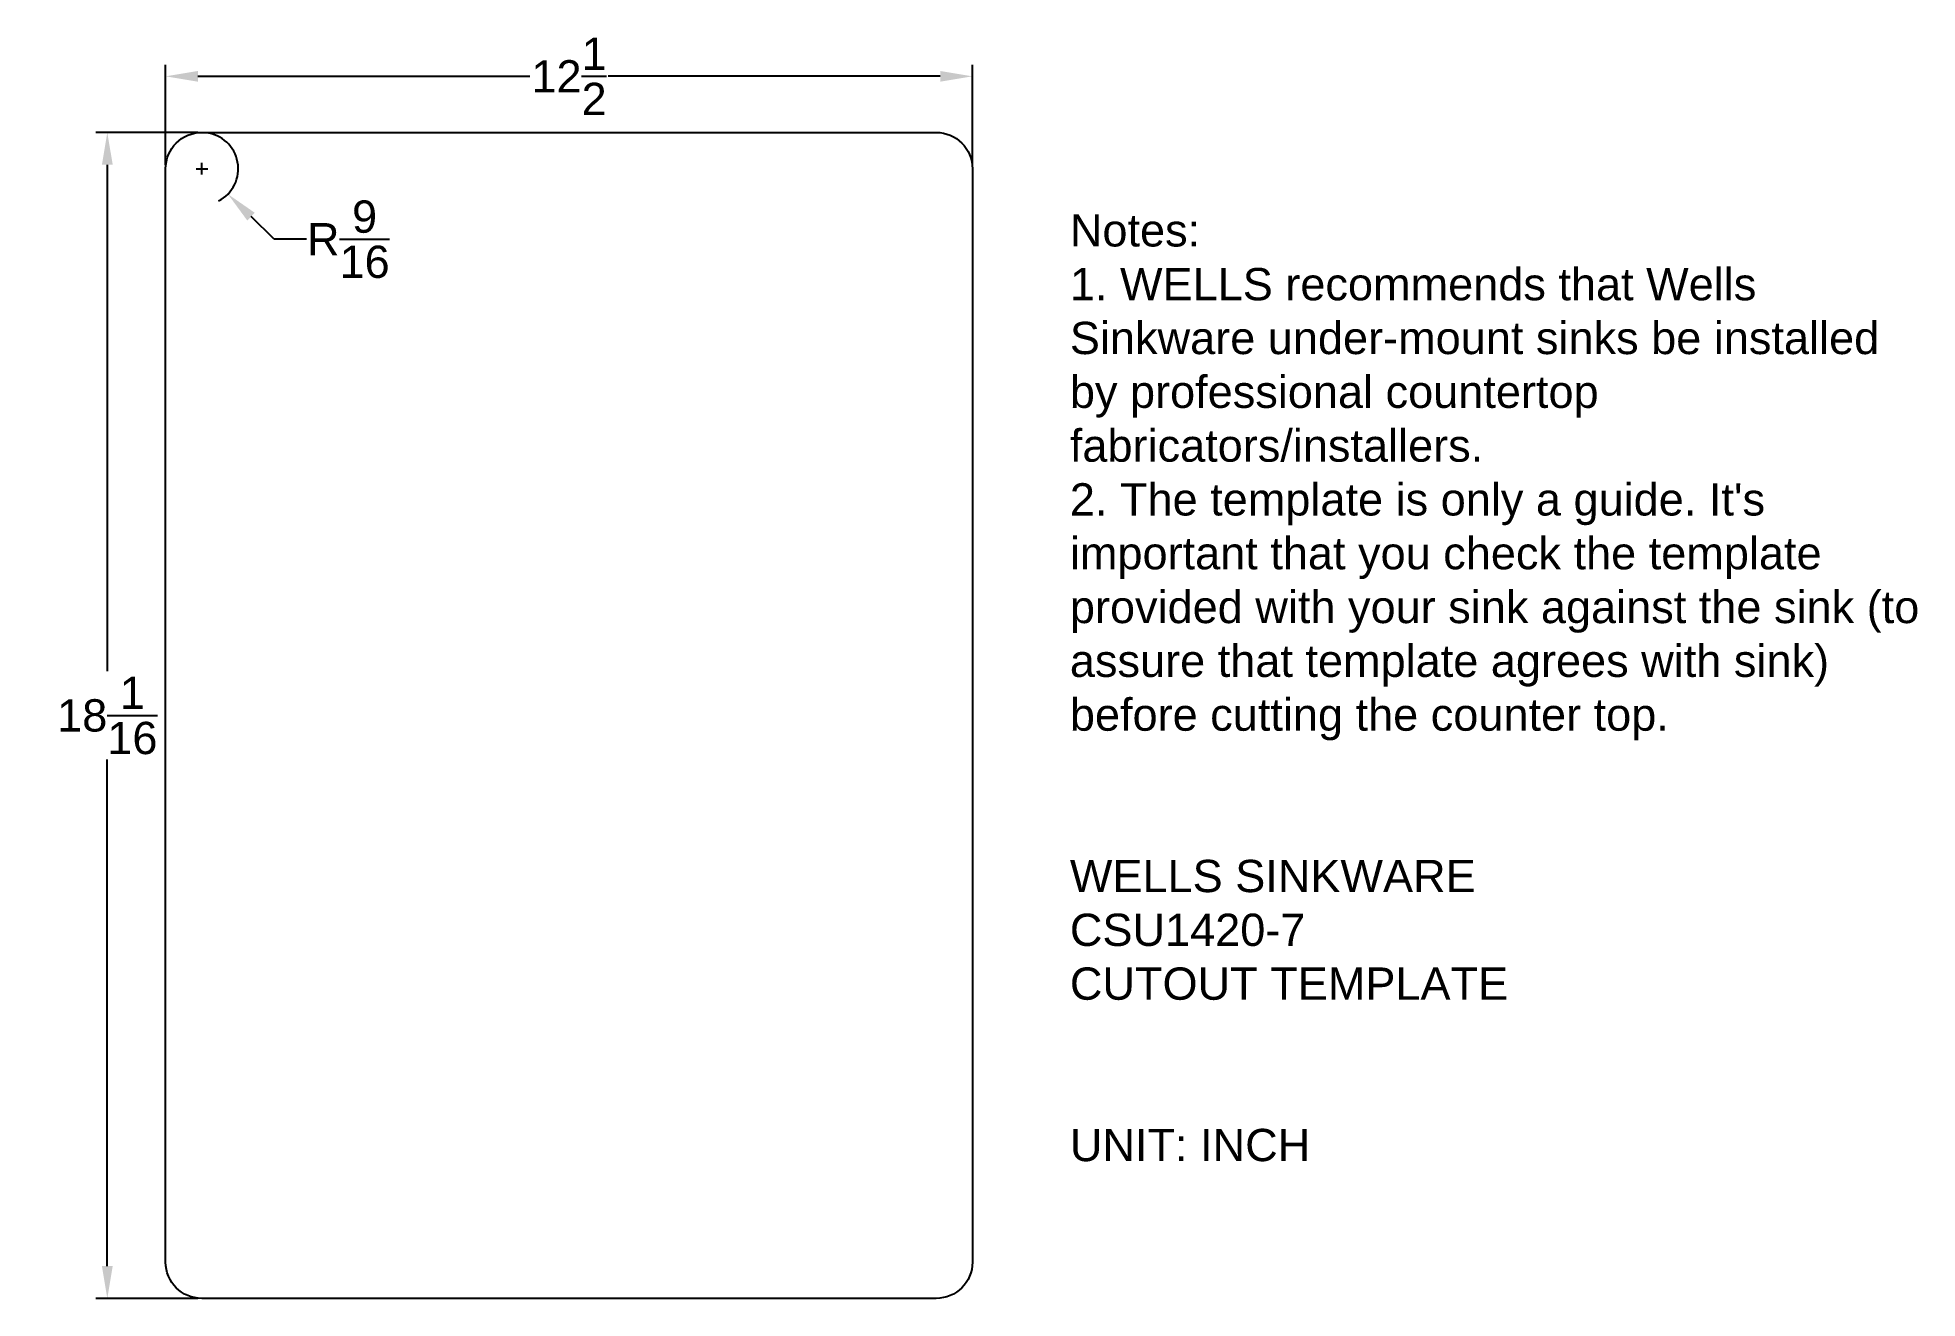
# Model space of a CAD drawing. Header units: inches. Extents: x 8.5 to 37.6, y -5.2 to 14.3.
import ezdxf

# ---------------------------------------------------------------- set-up
doc = ezdxf.new("R2010")
doc.units = ezdxf.units.IN
doc.header["$MEASUREMENT"] = 0
doc.styles.get("Standard").update_dxf_attribs({"font": 'ARIAL.TTF'})
doc.dimstyles.get("Standard").update_dxf_attribs({"dimtxt": 0.5, "dimasz": 0.5, "dimexe": 0.18, "dimexo": 0.0625, "dimgap": 0.09, "dimtad": 0, "dimtih": 1, "dimtoh": 1, "dimdec": 4, "dimzin": 0, "dimdsep": 46, "dimlunit": 5, "dimtxsty": 'Standard', "dimcen": 0.09, "dimclrd": 5, "dimclre": 5, "dimclrt": 5, "dimadec": 0, "dimazin": 0, "dimtfac": 1, "dimtdec": 4, "dimtofl": 0, "dimtmove": 0, "dimatfit": 3, "dimfxl": 1, "dimtolj": 1, "dimtzin": 0, "dimarcsym": 0})

# ---------------------------------------------------------------- blocks, each defined once
blk = doc.blocks.new('*D2')
at = {"color": 5, "lineweight": -2}
for p, q in [((10.502, 12.342), (10.502, 13.891)), ((11.002, 13.711), (16.146, 13.711)), ((22.502, 13.711), (17.358, 13.711)), ((23.002, 12.342), (23.002, 13.891))]:
    blk.add_line(p, q, dxfattribs=at)
at = {"color": 5}
for points in [[(11.002, 13.794), (11.002, 13.628), (10.502, 13.711)], [(22.502, 13.794), (22.502, 13.628), (23.002, 13.711)]]:
    blk.add_solid(points, dxfattribs=at)
at = {"layer": 'Defpoints', "color": 0}
for p in [(23.002, 13.711), (10.502, 12.279), (23.002, 12.279)]:
    blk.add_point(p, dxfattribs=at)
at = {"color": 5, "insert": (16.752, 13.711), "char_height": 0.5, "attachment_point": 5}
blk.add_mtext('\\A1;12{\\H1.000000x;\\S1/2;}', dxfattribs=at)
blk = doc.blocks.new('*D3')
at = {"color": 5, "lineweight": -2}
for p, q in [((11.002, 12.842), (9.418, 12.842)), ((9.598, 12.342), (9.598, 4.495)), ((9.598, -4.721), (9.598, 3.127)), ((11.002, -5.221), (9.418, -5.221))]:
    blk.add_line(p, q, dxfattribs=at)
at = {"color": 5}
for points in [[(9.515, 12.342), (9.682, 12.342), (9.598, 12.842)], [(9.515, -4.721), (9.682, -4.721), (9.598, -5.221)]]:
    blk.add_solid(points, dxfattribs=at)
at = {"layer": 'Defpoints', "color": 0}
for p in [(11.065, 12.842), (9.598, -5.221), (11.065, -5.221)]:
    blk.add_point(p, dxfattribs=at)
at = {"color": 5, "insert": (9.598, 3.811), "char_height": 0.5, "attachment_point": 5}
blk.add_mtext('\\A1;18{\\H1.000000x;\\S1/16;}', dxfattribs=at)
blk = doc.blocks.new('*D4')
at = {"color": 5, "lineweight": -2}
for p, q in [((10.975, 12.279), (11.155, 12.279)), ((11.065, 12.189), (11.065, 12.369)), ((12.183, 11.188), (11.825, 11.537)), ((12.683, 11.188), (12.183, 11.188))]:
    blk.add_line(p, q, dxfattribs=at)
blk.add_arc((11.065, 12.279), 0.562, 297.3472, 83.6338, dxfattribs=at)
at = {"color": 5}
blk.add_solid([(11.883, 11.597), (11.767, 11.477), (11.467, 11.886)], dxfattribs=at)
at = {"layer": 'Defpoints', "color": 0}
for p in [(11.065, 12.279), (11.467, 11.886)]:
    blk.add_point(p, dxfattribs=at)
at = {"color": 5, "insert": (13.332, 11.188), "char_height": 0.5, "attachment_point": 5}
blk.add_mtext('\\A1;R{\\H1.000000x;\\S9/16;}', dxfattribs=at)

msp = doc.modelspace()

# ---------------------------------------------------------------- linework, layer by layer
for points in [[(23.00211, -4.65814, -0.41421356), (22.43961, -5.22064), (11.06461, -5.22064, -0.41421356), (10.50211, -4.65814), (10.50211, 12.27936, -0.41421356), (11.06461, 12.84186)], [(11.06461, 12.84186), (22.43961, 12.84186, -0.41421356), (23.00211, 12.27936), (23.00211, -4.65814)]]:
    msp.add_lwpolyline(points, format="xyb")

# ---------------------------------------------------------------- texts
at = {"insert": (24.51116, 11.57493), "char_height": 0.5, "attachment_point": 1}
msp.add_mtext_dynamic_manual_height_columns("Notes: {\\Ftxt|c0;\\C4;\\P}1. WELLS recommends that Wells Sinkware under-mount sinks be installed by professional countertop fabricators/installers. \\P2. The template is only a guide. It's important that you check the template provided with your sink against the sink (to assure that template agrees with sink) before cutting the counter top.\\P\\P\\PWELLS SINKWARE\\PCSU1420-7\\PCUTOUT TEMPLATE\\P\\P\\PUNIT: INCH", width=13.1351017, gutter_width=1, heights=[0], dxfattribs=at)

# ---------------------------------------------------------------- dimensions: what is measured, and where the dimension line sits
dim = msp.add_linear_dim(base=(23.00211, 13.71091), p1=(10.50211, 12.27936), p2=(23.00211, 12.27936), dimstyle='Standard')
dim.commit()
dim.dimension.update_dxf_attribs({"geometry": '*D2', "text_midpoint": (16.75211, 13.71091)})
dim = msp.add_linear_dim(base=(9.59832, -5.22064), p1=(11.06461, 12.84186), p2=(11.06461, -5.22064), angle=90, dimstyle='Standard')
dim.commit()
dim.dimension.update_dxf_attribs({"geometry": '*D3', "text_midpoint": (9.59832, 3.81061)})
dim = msp.add_radius_dim(center=(11.06461, 12.27936), mpoint=(11.46706, 11.88637), dimstyle='Standard')
dim.commit()
dim.dimension.update_dxf_attribs({"geometry": '*D4', "text_midpoint": (13.33171, 11.18773)})

doc.saveas('drawing.dxf')
